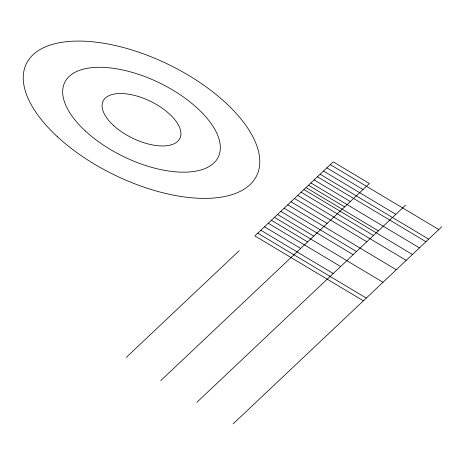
<?xml version="1.0" encoding="UTF-8"?>
<svg xmlns="http://www.w3.org/2000/svg" width="465" height="465" viewBox="0 0 465 465"><rect width="100%" height="100%" fill="white"/><g stroke="black" fill="none" stroke-linecap="round" stroke-linejoin="round"><path stroke-width="0.7" d="M126.329 357.323L239.179 250.711M160.751 380.62L369.402 183.506L333.225 161.867L254.855 235.9L363.38 300.82M196.922 402.26L405.573 205.146M233.099 423.9L441.75 226.786M330.284 164.639L438.815 229.559M326.86 167.877L363.031 189.517M323.5 171.05L395.849 214.33M320.141 174.224L428.666 239.144M317.415 176.799L425.94 241.719M314.125 179.909L350.302 201.548M310.911 182.948L419.436 247.868M308.458 185.262L344.635 206.902M306.011 187.575L378.359 230.855M303.912 189.557L412.438 254.477M301.117 192.202L373.465 235.482M297.687 195.44L406.212 260.359M294.467 198.479L366.821 241.759M290.968 201.781L327.145 223.421M287.754 204.821L396.279 269.741M284.138 208.233L356.492 251.513M280.814 211.383L353.162 254.663M277.559 214.452L313.736 236.092M274.478 217.364L383.003 282.284M271.397 220.276L307.574 241.916M268.259 223.241L340.607 266.521M264.498 226.792L300.669 248.432M260.848 230.239L333.202 273.519M257.767 233.151L366.292 298.071M57.515 136.838A128.044 61.49 25.9 0 0 255.616 177.665A128.044 61.49 25.9 0 0 111.379 44.681A128.044 61.49 25.9 0 0 57.515 136.838M85.508 131.136A85.362 40.996 25.9 0 0 217.579 158.35A85.362 40.996 25.9 0 0 121.417 69.698A85.362 40.996 25.9 0 0 85.508 131.136M113.507 125.434A42.681 20.495 25.9 0 0 179.542 139.041A42.681 20.495 25.9 0 0 131.461 94.709A42.681 20.495 25.9 0 0 113.507 125.434"/></g></svg>
